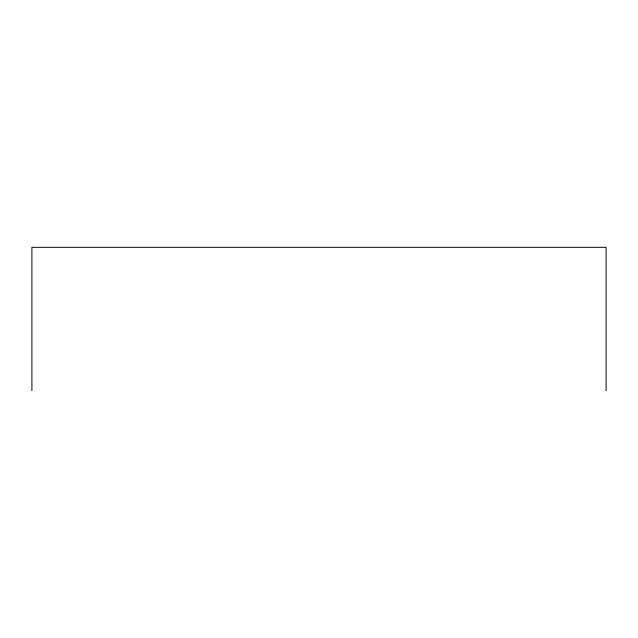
<?xml version="1.0" encoding="UTF-8"?>
<svg xmlns="http://www.w3.org/2000/svg" width="638" height="638" viewBox="0 0 638 638"><rect width="100%" height="100%" fill="white"/><g stroke="black" fill="none" stroke-linecap="round" stroke-linejoin="round"><path stroke-width="0.96" d="M606.1 390.687L606.1 247.313L31.9 247.313L31.9 390.687"/></g></svg>
